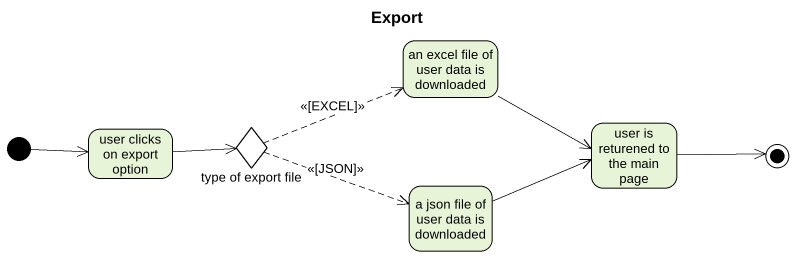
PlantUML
@startuml
title Export
hide empty description
state "an excel file of user data is downloaded" as an_excel_file_of_user_data
state "user clicks on export option" as user_clicks_on_export_option
state "type of export file" as type_of_export_file <<choice>>
state "user is returened to the main page" as user_is_returened_to_the
state "a json file of user data is downloaded" as a_json_file_of_user_data_is
[*] -right-> user_clicks_on_export_option
an_excel_file_of_user_data -right-> user_is_returened_to_the
user_clicks_on_export_option -right-> type_of_export_file
type_of_export_file -right[dashed]-> an_excel_file_of_user_data : <<[EXCEL]>>
type_of_export_file -right[dashed]-> a_json_file_of_user_data_is : <<[JSON]>>
a_json_file_of_user_data_is -right-> user_is_returened_to_the
user_is_returened_to_the -right-> [*]
@enduml
